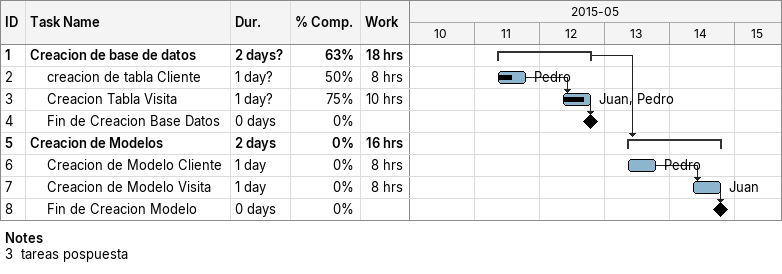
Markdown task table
| ID | Level | Task | Duration | Start | Finish | Predecessors | Resources | % complete | Work (h) |
|---|---|---|---|---|---|---|---|---|---|
| 1 | 1 | **Creacion de base de datos** | 2d? | 2015-05-11 | 2015-05-12 |  |  | 63 | 18 |
| 2 | 2 | creacion de tabla Cliente | 1d? | 2015-05-11 | 2015-05-11 |  | Pedro | 50 | 8 |
| 3 | 2 | Creacion Tabla Visita | 1d? | 2015-05-12 | 2015-05-12 | 2 | Juan, Pedro | 75 | 10 |
| 4 | 2 | Fin de Creacion Base Datos | 0d | 2015-05-12 | 2015-05-12 | 3 |  | 0 |  |
| 5 | 1 | **Creacion de Modelos** | 2d | 2015-05-13 | 2015-05-14 | 1 |  | 0 | 16 |
| 6 | 2 | Creacion de Modelo Cliente | 1d | 2015-05-13 | 2015-05-13 |  | Pedro | 0 | 8 |
| 7 | 2 | Creacion de Modelo Visita | 1d | 2015-05-14 | 2015-05-14 | 6 | Juan | 0 | 8 |
| 8 | 2 | Fin de Creacion Modelo | 0d | 2015-05-14 | 2015-05-14 | 7 |  | 0 |  |

Notes
- 3: tareas pospuesta
